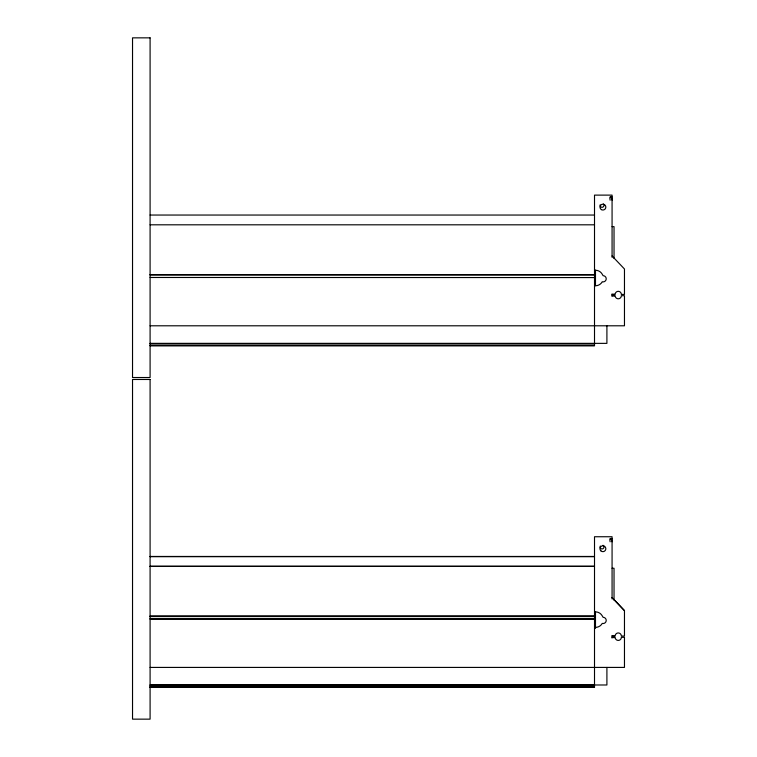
<?xml version="1.0" encoding="UTF-8"?>
<svg xmlns="http://www.w3.org/2000/svg" width="757" height="757" viewBox="0 0 757 757"><rect width="100%" height="100%" fill="white"/><g stroke="black" fill="none" stroke-linecap="round" stroke-linejoin="round"><path stroke-width="1.14" d="M612.176 199.479C613.331 199.914 608.524 192.988 610.123 200.179M612.176 541.104C613.331 541.539 608.524 534.612 610.123 541.804M612.072 196.962C608.145 196.205 612.716 198.202 612.072 200.179M150.094 215.045L594.51 215.045M150.094 224.81L594.51 224.81M612.072 226.627L614.031 226.627L614.031 258.497M594.51 270.164L595.485 270.164L595.485 285.758A7.75 7.75 0 0 0 602.193 281.878L602.241 281.755A3.104 3.104 0 0 0 606.196 279.201A3.104 3.104 0 0 0 603.121 275.699L602.193 274.138A7.75 7.75 0 0 0 595.485 270.258M150.094 274.649L594.51 274.649M150.094 274.942L594.51 274.942M150.094 277.478L594.51 277.573M594.51 285.663L595.485 285.663M612.072 294.416L615.157 294.416A3.104 3.104 0 0 1 618.261 291.322A3.104 3.104 0 0 1 621.355 294.416L624.468 294.416L624.468 269L612.072 255.97M612.072 295.694L615.157 295.694A3.104 3.104 0 0 0 618.261 298.797A3.104 3.104 0 0 0 621.355 295.694L624.468 295.694L624.468 325.794L150.094 325.794M150.094 343.366L606.906 343.366L606.906 325.794M150.094 343.555L594.51 343.555M150.094 343.848L594.51 343.848M150.094 345.514L594.51 345.514M150.094 345.807L594.51 345.798L594.51 195.117L612.072 195.117L612.072 257.314M612.072 538.587C608.145 537.83 612.716 539.826 612.072 541.804M150.094 556.452L594.51 556.452M150.094 556.669L594.51 556.669M150.094 566.208L594.51 566.208M150.094 566.435L594.51 566.435M612.072 568.252L614.031 568.252L614.031 600.121M594.51 611.788L595.485 611.788L595.485 628.414M150.094 616.047L594.51 616.047M150.094 616.34L594.51 616.274M150.094 616.567L594.51 616.567M150.094 618.876L594.51 618.876M150.094 618.971L594.51 618.971M594.51 627.288L595.485 627.288M612.072 636.05L615.157 636.05A3.104 3.104 0 0 1 618.261 632.947A3.104 3.104 0 0 1 621.355 636.05L624.468 636.05L624.468 610.625L612.072 597.595M612.072 637.328L615.157 637.328A3.104 3.104 0 0 0 618.261 640.422A3.104 3.104 0 0 0 621.355 637.328L624.468 637.328L624.468 667.419L150.094 667.419M594.51 684.962L150.094 684.962L606.906 684.99L606.906 667.419M150.094 685.246L594.51 685.246M150.094 686.911L594.51 686.911M150.094 687.138L594.51 687.138M150.094 687.205L594.51 687.205M150.094 687.432L594.51 687.432L594.51 536.741L612.072 536.741L612.072 598.948M612.072 597.614L624.468 610.625M614.031 293.915L614.031 296.28M614.031 635.539L614.031 637.905M612.072 293.915L612.072 296.441M612.072 635.539L612.072 638.066M603.405 203.983A1.949 1.949 0 0 1 602.525 207.248A1.949 1.949 0 0 1 600.14 204.854M602.998 545.295A1.949 1.949 0 0 1 603.717 547.964A1.949 1.949 0 0 1 601.049 548.674A1.949 1.949 0 0 1 600.329 546.005M595.485 627.383A7.75 7.75 0 0 0 602.193 623.513L602.326 623.418A3.104 3.104 0 0 0 606.196 620.825A3.104 3.104 0 0 0 603.121 617.324L602.193 615.763A7.75 7.75 0 0 0 595.485 611.883M150.094 37.85L132.532 37.85L132.532 377.525L150.094 377.525L150.094 37.85M150.094 379.475L132.532 379.475L132.532 719.15L150.094 719.15L150.094 379.475M601.446 209.642A2.924 2.924 0 0 0 605.837 207.106A2.924 2.924 0 0 0 601.446 204.57A2.924 2.924 0 0 0 601.446 209.642M600.831 550.803A2.924 2.924 0 0 0 605.732 549.487A2.924 2.924 0 0 0 602.146 545.901A2.924 2.924 0 0 0 600.831 550.803"/></g></svg>
